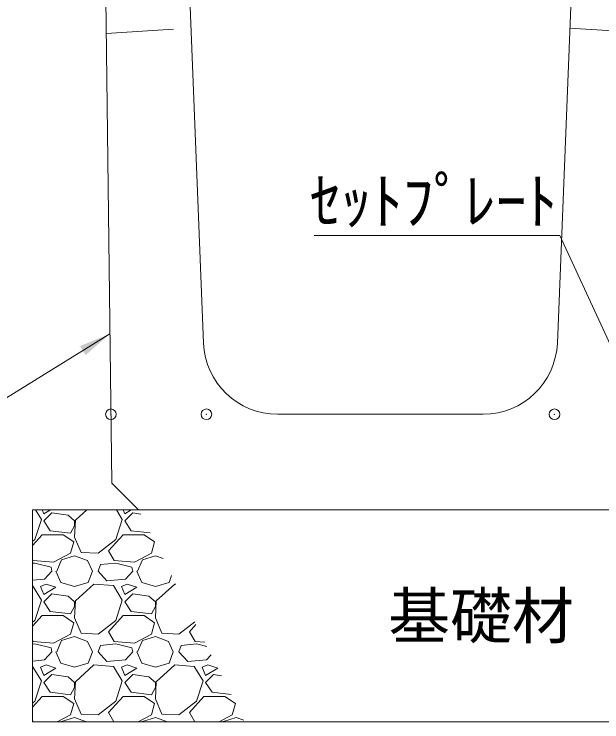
# Model space of a CAD drawing. Units: millimetres at full size; details may follow other scales. Extents: x 172874 to 217143, y 854931 to 903297.
# Drawn here: x 191469 to 192022, y 859681 to 860349 of the extents above; entities that cross this region are included whole.
import ezdxf
from ezdxf.enums import TextEntityAlignment as Align

# ---------------------------------------------------------------- set-up
doc = ezdxf.new("R2010")
doc.units = ezdxf.units.MM
doc.header["$LTSCALE"] = 20
doc.header["$PDMODE"] = 32
doc.header["$PDSIZE"] = 10
doc.linetypes.add('USER2', pattern=[4.7625, 3.175, -1.5875])
for name, color, linetype, lineweight in [('基礎材', 7, 'Continuous', 15), ('寸法線', 7, 'Continuous', 13), ('引出線', 4, 'Continuous', 13), ('本体', 2, 'Continuous', 13), ('補助線', 8, 'Continuous', 13), ('ﾊｯﾁﾝｸﾞ', 7, 'Continuous', 5)]:
    doc.layers.add(name, color=color, linetype=linetype, lineweight=lineweight)
doc.styles.add('ＭＳ ゴシック', font='')
doc.styles.get('ＭＳ ゴシック').set_extended_font_data('MS Gothic')

# ---------------------------------------------------------------- blocks, each defined once
blk = doc.blocks.new('filled_arrow')
at = {"color": 0, "linetype": 'Continuous', "lineweight": -2}
blk.add_solid([(7.5, 1.25), (0, 0), (7.5, -1.25)], dxfattribs=at)

msp = doc.modelspace()

# ---------------------------------------------------------------- linework, layer by layer
at = {"layer": '基礎材'}
for p, q in [((191485.82, 859881.42), (192331.21, 859881.42)), ((191485.82, 859881.42), (191485.82, 859681.42)), ((191485.82, 859681.42), (192331.21, 859681.42))]:
    msp.add_line(p, q, dxfattribs=at)
at = {"layer": '引出線'}
for points in [[(192067.53, 859956.41), (191982.69, 860139.88), (191751.33, 860139.88)], [(191558.78, 860047.24), (191438.57, 859972.95), (191157.05, 859972.95)]]:
    msp.add_lwpolyline(points, dxfattribs=at)
at = {"layer": '本体'}
for p, q in [((191613.71, 860871.42), (191647.02, 860038.62)), ((192013.71, 860871.42), (191980.4, 860038.62)), ((191551.21, 860661.42), (191560.51, 859906.42)), ((191716.97, 859971.42), (191910.46, 859971.42)), ((191560.51, 859906.42), (191585.82, 859881.42)), ((191585.82, 859881.42), (192041.6, 859881.42))]:
    msp.add_line(p, q, dxfattribs=at)
at = {"layer": '本体', "linetype": 'USER2'}
for p, q in [((191555.29, 860330.42), (191635.15, 860335.42)), ((191992.27, 860335.42), (192072.14, 860330.42))]:
    msp.add_line(p, q, dxfattribs=at)
at = {"layer": '本体'}
for centre, start, end in [((191716.97, 860041.42), 182.29061, 270), ((191910.46, 860041.42), 270, 357.70939)]:
    msp.add_arc(centre, 70, start, end, dxfattribs=at)
at = {"layer": '補助線'}
for p in [(191559.71, 859971.42), (191649.71, 859971.42), (191977.71, 859971.42)]:
    msp.add_point(p, dxfattribs=at)
at = {"layer": 'ﾊｯﾁﾝｸﾞ'}
for p, q in [((191494.22, 859872.34), (191488.67, 859881.42)), ((191495.01, 859881.42), (191496.51, 859877.67)), ((191496.51, 859877.67), (191502.75, 859881.42)), ((191504.13, 859878.44), (191496.51, 859870.82)), ((191519.37, 859876.15), (191504.13, 859878.44)), ((191537, 859881.42), (191526.22, 859871.58)), ((191570.42, 859872.34), (191564.87, 859881.42)), ((191571.21, 859881.42), (191572.71, 859877.67)), ((191572.71, 859877.67), (191578.95, 859881.42)), ((191580.33, 859878.44), (191572.71, 859870.82)), ((191587.88, 859877.3), (191580.33, 859878.44)), ((191488.12, 859853.29), (191494.22, 859872.34)), ((191496.51, 859870.82), (191502.6, 859861.67)), ((191525.46, 859870.82), (191519.37, 859876.15)), ((191526.22, 859871.58), (191525.46, 859855.58)), ((191525.46, 859866.24), (191525.46, 859870.82)), ((191564.32, 859853.29), (191570.42, 859872.34)), ((191572.71, 859870.82), (191578.8, 859861.67)), ((191521.65, 859859.39), (191525.46, 859866.24)), ((191485.82, 859847.68), (191494.98, 859857.86)), ((191494.98, 859857.86), (191514.79, 859857.86)), ((191502.6, 859861.67), (191521.65, 859859.39)), ((191514.79, 859857.86), (191524.7, 859851)), ((191557.47, 859842.62), (191571.18, 859857.86)), ((191571.18, 859857.86), (191590.99, 859857.86)), ((191578.8, 859861.67), (191596.77, 859859.52)), ((191590.99, 859857.86), (191600.9, 859851)), ((191485.82, 859851.51), (191488.12, 859853.29)), ((191524.7, 859851), (191521.65, 859840.34)), ((191525.46, 859855.58), (191531.56, 859841.1)), ((191547.56, 859840.34), (191564.32, 859853.29)), ((191600.9, 859851), (191597.85, 859840.34)), ((191521.65, 859840.34), (191505.65, 859831.95)), ((191513.27, 859834.24), (191525.46, 859838.05)), ((191525.46, 859838.05), (191537.65, 859833.48)), ((191531.56, 859841.1), (191547.56, 859840.34)), ((191562.8, 859833.48), (191557.47, 859842.62)), ((191597.85, 859840.34), (191581.85, 859831.95)), ((191589.47, 859834.24), (191601.66, 859838.05)), ((191601.66, 859838.05), (191608.86, 859835.35)), ((191486.6, 859833.48), (191485.82, 859834.81)), ((191488.12, 859831.19), (191485.82, 859830.95)), ((191505.65, 859831.95), (191486.6, 859833.48)), ((191503.36, 859827.38), (191488.12, 859831.19)), ((191508.7, 859823.57), (191513.27, 859834.24)), ((191537.65, 859833.48), (191542.23, 859823.57)), ((191564.32, 859831.19), (191549.85, 859829.67)), ((191581.85, 859831.95), (191562.8, 859833.48)), ((191579.56, 859827.38), (191564.32, 859831.19)), ((191584.9, 859823.57), (191589.47, 859834.24)), ((191504.13, 859823.57), (191497.27, 859815.95)), ((191504.13, 859823.57), (191503.36, 859827.38)), ((191507.94, 859823.57), (191512.51, 859812.9)), ((191538.42, 859812.9), (191542.23, 859823.57)), ((191547.56, 859823.57), (191549.85, 859829.67)), ((191555.94, 859814.43), (191547.56, 859823.57)), ((191580.33, 859823.57), (191573.47, 859815.95)), ((191580.33, 859823.57), (191579.56, 859827.38)), ((191584.14, 859823.57), (191588.71, 859812.9)), ((191614.62, 859812.9), (191616.89, 859819.28)), ((191497.27, 859815.95), (191485.82, 859814.96)), ((191498.79, 859811.38), (191493.46, 859809.09)), ((191507.94, 859808.33), (191498.79, 859811.38)), ((191512.51, 859812.9), (191525.46, 859809.09)), ((191525.46, 859809.09), (191538.42, 859812.9)), ((191543.75, 859811.38), (191526.22, 859795.38)), ((191562.04, 859809.86), (191543.75, 859811.38)), ((191573.47, 859815.95), (191555.94, 859814.43)), ((191574.99, 859811.38), (191569.66, 859809.09)), ((191584.14, 859808.33), (191574.99, 859811.38)), ((191588.71, 859812.9), (191601.66, 859809.09)), ((191601.66, 859809.09), (191614.62, 859812.9)), ((191619.95, 859811.38), (191602.42, 859795.38)), ((191620.88, 859811.3), (191619.95, 859811.38)), ((191485.84, 859809.86), (191485.82, 859809.86)), ((191494.22, 859796.14), (191485.84, 859809.86)), ((191493.46, 859809.09), (191496.51, 859801.47)), ((191496.51, 859801.47), (191507.94, 859808.33)), ((191570.42, 859796.14), (191562.04, 859809.86)), ((191569.66, 859809.09), (191572.71, 859801.47)), ((191572.71, 859801.47), (191584.14, 859808.33)), ((191504.13, 859802.24), (191496.51, 859794.62)), ((191519.37, 859799.95), (191504.13, 859802.24)), ((191525.46, 859794.62), (191519.37, 859799.95)), ((191580.33, 859802.24), (191572.71, 859794.62)), ((191595.57, 859799.95), (191580.33, 859802.24)), ((191601.66, 859794.62), (191595.57, 859799.95)), ((191488.12, 859777.09), (191494.22, 859796.14)), ((191496.51, 859794.62), (191502.6, 859785.47)), ((191521.65, 859783.19), (191525.46, 859790.04)), ((191526.22, 859795.38), (191525.46, 859779.38)), ((191525.46, 859790.04), (191525.46, 859794.62)), ((191564.32, 859777.09), (191570.42, 859796.14)), ((191572.71, 859794.62), (191578.8, 859785.47)), ((191597.85, 859783.19), (191601.66, 859790.04)), ((191602.42, 859795.38), (191601.66, 859779.38)), ((191601.66, 859790.04), (191601.66, 859794.62)), ((191502.6, 859785.47), (191521.65, 859783.19)), ((191578.8, 859785.47), (191597.85, 859783.19)), ((191485.82, 859771.48), (191494.98, 859781.66)), ((191485.82, 859775.31), (191488.12, 859777.09)), ((191494.98, 859781.66), (191514.79, 859781.66)), ((191514.79, 859781.66), (191524.7, 859774.8)), ((191525.46, 859779.38), (191531.56, 859764.9)), ((191547.56, 859764.14), (191564.32, 859777.09)), ((191557.47, 859766.42), (191571.18, 859781.66)), ((191571.18, 859781.66), (191590.99, 859781.66)), ((191590.99, 859781.66), (191600.9, 859774.8)), ((191601.66, 859779.38), (191607.76, 859764.9)), ((191524.7, 859774.8), (191521.65, 859764.14)), ((191600.9, 859774.8), (191597.85, 859764.14)), ((191623.76, 859764.14), (191638.69, 859775.68)), ((191633.67, 859766.42), (191639.87, 859773.32)), ((191521.65, 859764.14), (191505.65, 859755.75)), ((191531.56, 859764.9), (191547.56, 859764.14)), ((191562.8, 859757.28), (191557.47, 859766.42)), ((191597.85, 859764.14), (191581.85, 859755.75)), ((191607.76, 859764.9), (191623.76, 859764.14)), ((191639, 859757.28), (191633.67, 859766.42)), ((191486.6, 859757.28), (191485.82, 859758.61)), ((191505.65, 859755.75), (191486.6, 859757.28)), ((191508.7, 859747.37), (191513.27, 859758.04)), ((191513.27, 859758.04), (191525.46, 859761.85)), ((191525.46, 859761.85), (191537.65, 859757.28)), ((191537.65, 859757.28), (191542.23, 859747.37)), ((191581.85, 859755.75), (191562.8, 859757.28)), ((191584.9, 859747.37), (191589.47, 859758.04)), ((191589.47, 859758.04), (191601.66, 859761.85)), ((191601.66, 859761.85), (191613.85, 859757.28)), ((191613.85, 859757.28), (191618.43, 859747.37)), ((191648.26, 859756.54), (191639, 859757.28)), ((191488.12, 859754.99), (191485.82, 859754.75)), ((191503.36, 859751.18), (191488.12, 859754.99)), ((191504.13, 859747.37), (191503.36, 859751.18)), ((191547.56, 859747.37), (191549.85, 859753.47)), ((191564.32, 859754.99), (191549.85, 859753.47)), ((191579.56, 859751.18), (191564.32, 859754.99)), ((191580.33, 859747.37), (191579.56, 859751.18)), ((191623.76, 859747.37), (191626.05, 859753.47)), ((191640.52, 859754.99), (191626.05, 859753.47)), ((191650.25, 859752.56), (191640.52, 859754.99)), ((191504.13, 859747.37), (191497.27, 859739.75)), ((191507.94, 859747.37), (191512.51, 859736.7)), ((191538.42, 859736.7), (191542.23, 859747.37)), ((191555.94, 859738.23), (191547.56, 859747.37)), ((191580.33, 859747.37), (191573.47, 859739.75)), ((191584.14, 859747.37), (191588.71, 859736.7)), ((191614.62, 859736.7), (191618.43, 859747.37)), ((191632.14, 859738.23), (191623.76, 859747.37)), ((191654.16, 859744.74), (191649.67, 859739.75)), ((191497.27, 859739.75), (191485.82, 859738.76)), ((191512.51, 859736.7), (191525.46, 859732.89)), ((191525.46, 859732.89), (191538.42, 859736.7)), ((191573.47, 859739.75), (191555.94, 859738.23)), ((191588.71, 859736.7), (191601.66, 859732.89)), ((191601.66, 859732.89), (191614.62, 859736.7)), ((191649.67, 859739.75), (191632.14, 859738.23)), ((191485.84, 859733.66), (191485.82, 859733.66)), ((191494.22, 859719.94), (191485.84, 859733.66)), ((191498.79, 859735.18), (191493.46, 859732.89)), ((191493.46, 859732.89), (191496.51, 859725.27)), ((191496.51, 859725.27), (191507.94, 859732.13)), ((191507.94, 859732.13), (191498.79, 859735.18)), ((191543.75, 859735.18), (191526.22, 859719.18)), ((191562.04, 859733.66), (191543.75, 859735.18)), ((191570.42, 859719.94), (191562.04, 859733.66)), ((191574.99, 859735.18), (191569.66, 859732.89)), ((191569.66, 859732.89), (191572.71, 859725.27)), ((191572.71, 859725.27), (191584.14, 859732.13)), ((191584.14, 859732.13), (191574.99, 859735.18)), ((191619.95, 859735.18), (191602.42, 859719.18)), ((191638.24, 859733.66), (191619.95, 859735.18)), ((191646.62, 859719.94), (191638.24, 859733.66)), ((191651.19, 859735.18), (191645.86, 859732.89)), ((191645.86, 859732.89), (191648.91, 859725.27)), ((191648.91, 859725.27), (191660.34, 859732.13)), ((191660.34, 859732.13), (191651.19, 859735.18)), ((191504.13, 859726.04), (191496.51, 859718.42)), ((191519.37, 859723.75), (191504.13, 859726.04)), ((191525.46, 859718.42), (191519.37, 859723.75)), ((191580.33, 859726.04), (191572.71, 859718.42)), ((191595.57, 859723.75), (191580.33, 859726.04)), ((191601.66, 859718.42), (191595.57, 859723.75)), ((191656.53, 859726.04), (191648.91, 859718.42)), ((191664.08, 859724.9), (191656.53, 859726.04)), ((191488.12, 859700.89), (191494.22, 859719.94)), ((191496.51, 859718.42), (191502.6, 859709.27)), ((191526.22, 859719.18), (191525.46, 859703.18)), ((191525.46, 859713.84), (191525.46, 859718.42)), ((191564.32, 859700.89), (191570.42, 859719.94)), ((191572.71, 859718.42), (191578.8, 859709.27)), ((191602.42, 859719.18), (191601.66, 859703.18)), ((191601.66, 859713.84), (191601.66, 859718.42)), ((191640.52, 859700.89), (191646.62, 859719.94)), ((191648.91, 859718.42), (191655, 859709.27)), ((191521.65, 859706.99), (191525.46, 859713.84)), ((191597.85, 859706.99), (191601.66, 859713.84)), ((191485.82, 859695.28), (191494.98, 859705.46)), ((191494.98, 859705.46), (191514.79, 859705.46)), ((191502.6, 859709.27), (191521.65, 859706.99)), ((191514.79, 859705.46), (191524.7, 859698.6)), ((191557.47, 859690.22), (191571.18, 859705.46)), ((191571.18, 859705.46), (191590.99, 859705.46)), ((191578.8, 859709.27), (191597.85, 859706.99)), ((191590.99, 859705.46), (191600.9, 859698.6)), ((191633.67, 859690.22), (191647.38, 859705.46)), ((191647.38, 859705.46), (191667.19, 859705.46)), ((191655, 859709.27), (191672.97, 859707.12)), ((191667.19, 859705.46), (191677.1, 859698.6)), ((191485.82, 859699.11), (191488.12, 859700.89)), ((191524.7, 859698.6), (191521.65, 859687.94)), ((191525.46, 859703.18), (191531.56, 859688.7)), ((191547.56, 859687.94), (191564.32, 859700.89)), ((191600.9, 859698.6), (191597.85, 859687.94)), ((191601.66, 859703.18), (191607.76, 859688.7)), ((191623.76, 859687.94), (191640.52, 859700.89)), ((191677.1, 859698.6), (191674.05, 859687.94)), ((191562.6, 859681.42), (191557.47, 859690.22)), ((191638.8, 859681.42), (191633.67, 859690.22)), ((191521.65, 859687.94), (191509.21, 859681.42)), ((191513.27, 859681.84), (191525.46, 859685.65)), ((191525.46, 859685.65), (191536.74, 859681.42)), ((191531.56, 859688.7), (191547.56, 859687.94)), ((191597.85, 859687.94), (191585.41, 859681.42)), ((191589.47, 859681.84), (191601.66, 859685.65)), ((191601.66, 859685.65), (191612.94, 859681.42)), ((191607.76, 859688.7), (191623.76, 859687.94)), ((191674.05, 859687.94), (191661.61, 859681.42)), ((191665.67, 859681.84), (191677.86, 859685.65)), ((191677.86, 859685.65), (191685.06, 859682.95)), ((191486.4, 859681.42), (191485.82, 859682.41)), ((191513.09, 859681.42), (191513.27, 859681.84)), ((191589.29, 859681.42), (191589.47, 859681.84)), ((191665.49, 859681.42), (191665.67, 859681.84))]:
    msp.add_line(p, q, dxfattribs=at)

# ---------------------------------------------------------------- block references
at = {"layer": '引出線', "xscale": 4, "yscale": 4, "rotation": 211.7}
msp.add_blockref('filled_arrow', (191558.78, 860047.24), dxfattribs=at)

# ---------------------------------------------------------------- texts
at = {"layer": '寸法線', "style": 'ＭＳ ゴシック'}
msp.add_text('基礎材', height=42.72, dxfattribs=at).set_placement((191908.52, 859781.42), align=Align.MIDDLE_CENTER)
at = {"layer": '引出線', "style": 'ＭＳ ゴシック'}
msp.add_text('ｾｯﾄﾌﾟﾚｰﾄ', height=42.72, dxfattribs=at).set_placement((191980.44, 860193.88), align=Align.TOP_RIGHT)

doc.saveas('drawing.dxf')
